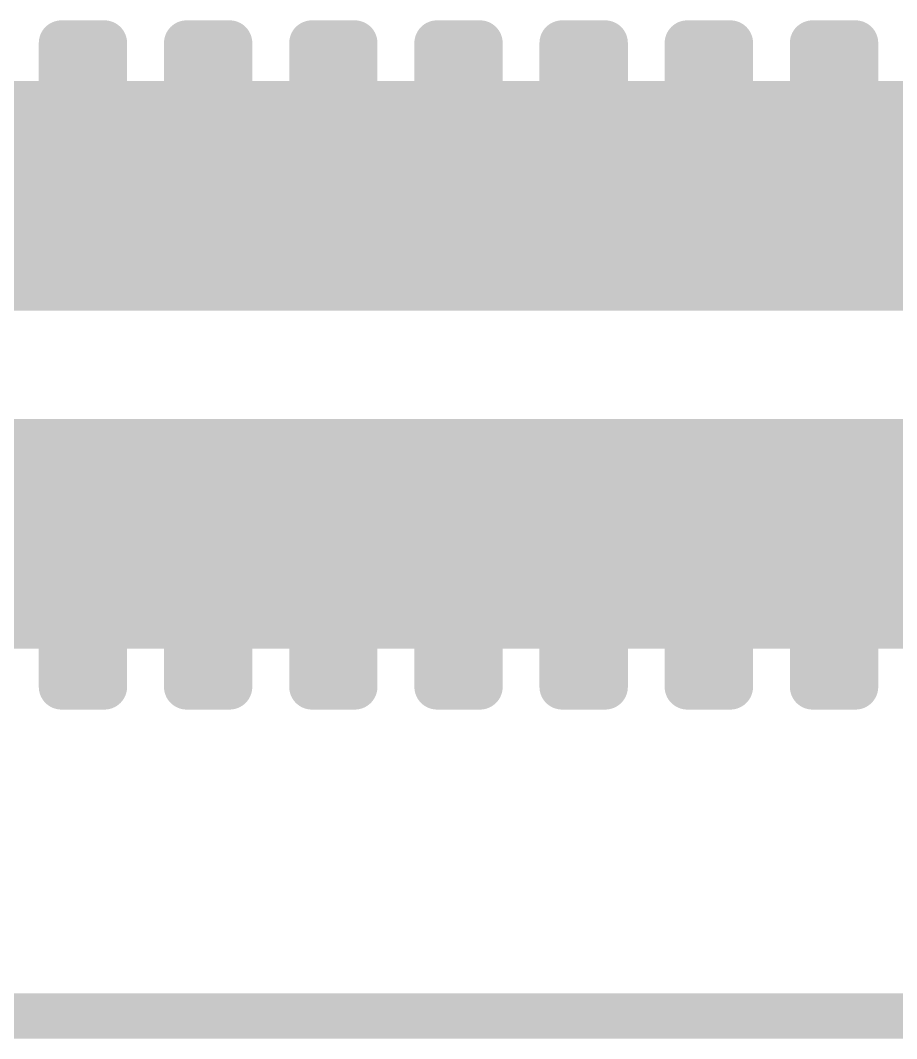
# Model space of a CAD drawing. Header units: millimetres. Extents: x 3362 to 3827, y -139 to 191.
# Drawn here: x 3561.992 to 3564.442, y -21.043 to -18.196 of the extents above; entities that cross this region are included whole.
import ezdxf

# ---------------------------------------------------------------- set-up
doc = ezdxf.new("R2010")
doc.units = ezdxf.units.MM
doc.header["$LTSCALE"] = 23.1
doc.layers.get('0').update_dxf_attribs({"linetype": 'CONTINUOUS'})

# ---------------------------------------------------------------- blocks, each defined once
blk = doc.blocks.new('PAD_R1')
at = {"const_width": 0.5}
blk.add_lwpolyline([(0.25, 0, 1), (-0.25, 0, 1)], format="xyb", close=True, dxfattribs=at)

msp = doc.modelspace()

# ---------------------------------------------------------------- linework, layer by layer
at = {"const_width": 0.127}
for points in [[(3562.2272, -18.2592), (3562.1073, -18.2592)], [(3562.1073, -18.4292), (3562.1073, -18.2592)], [(3562.2272, -18.2592), (3562.2272, -18.4292)], [(3562.5772, -18.2592), (3562.4573, -18.2592)], [(3562.4573, -18.4292), (3562.4573, -18.2592)], [(3562.5772, -18.2592), (3562.5772, -18.4292)], [(3562.8074, -18.4292), (3562.8074, -18.2592)], [(3562.9272, -18.2592), (3562.8074, -18.2592)], [(3562.9272, -18.2592), (3562.9272, -18.4292)], [(3563.1574, -18.4292), (3563.1574, -18.2592)], [(3563.2773, -18.2592), (3563.1574, -18.2592)], [(3563.2773, -18.2592), (3563.2773, -18.4292)], [(3563.6273, -18.2592), (3563.5071, -18.2592)], [(3563.5071, -18.4292), (3563.5071, -18.2592)], [(3563.6273, -18.2592), (3563.6273, -18.4292)], [(3563.8571, -18.4292), (3563.8571, -18.2592)], [(3563.9773, -18.2592), (3563.8571, -18.2592)], [(3563.9773, -18.2592), (3563.9773, -18.4292)], [(3564.2072, -18.4292), (3564.2072, -18.2592)], [(3564.3273, -18.2592), (3564.2072, -18.2592)], [(3564.3273, -18.2592), (3564.3273, -18.4292)], [(3558.5422, -18.4292), (3565.4424, -18.4292)], [(3558.5422, -18.5491), (3565.4424, -18.5491)], [(3562.0774, -18.5892), (3562.2572, -18.5892)], [(3562.0774, -18.5892), (3562.0774, -18.689)], [(3562.2572, -18.689), (3562.2572, -18.5892)], [(3562.4271, -18.5892), (3562.6072, -18.5892)], [(3562.4271, -18.5892), (3562.4271, -18.689)], [(3562.6072, -18.689), (3562.6072, -18.5892)], [(3562.7771, -18.5892), (3562.7771, -18.689)], [(3562.7771, -18.5892), (3562.9572, -18.5892)], [(3562.9572, -18.689), (3562.9572, -18.5892)], [(3563.1271, -18.5892), (3563.1271, -18.689)], [(3563.1271, -18.5892), (3563.3072, -18.5892)], [(3563.3072, -18.689), (3563.3072, -18.5892)], [(3563.4772, -18.5892), (3563.6572, -18.5892)], [(3563.4772, -18.5892), (3563.4772, -18.689)], [(3563.6572, -18.689), (3563.6572, -18.5892)], [(3563.8272, -18.5892), (3563.8272, -18.689)], [(3563.8272, -18.5892), (3564.0073, -18.5892)], [(3564.0073, -18.689), (3564.0073, -18.5892)], [(3564.1772, -18.5892), (3564.1772, -18.689)], [(3564.1772, -18.5892), (3564.3573, -18.5892)], [(3564.3573, -18.689), (3564.3573, -18.5892)], [(3561.9072, -18.6192), (3562.0774, -18.6192)], [(3562.0774, -18.689), (3562.0774, -18.6192)], [(3562.2572, -18.6192), (3562.4271, -18.6192)], [(3562.2572, -18.6192), (3562.2572, -18.689)], [(3562.4271, -18.689), (3562.4271, -18.6192)], [(3562.6072, -18.6192), (3562.7771, -18.6192)], [(3562.6072, -18.6192), (3562.6072, -18.689)], [(3562.7771, -18.689), (3562.7771, -18.6192)], [(3562.9572, -18.6192), (3562.9572, -18.689)], [(3562.9572, -18.6192), (3563.1271, -18.6192)], [(3563.1271, -18.689), (3563.1271, -18.6192)], [(3563.3072, -18.6192), (3563.3072, -18.689)], [(3563.3072, -18.6192), (3563.4772, -18.6192)], [(3563.4772, -18.689), (3563.4772, -18.6192)], [(3563.6572, -18.6192), (3563.6572, -18.689)], [(3563.6572, -18.6192), (3563.8272, -18.6192)], [(3563.8272, -18.689), (3563.8272, -18.6192)], [(3564.0073, -18.6192), (3564.0073, -18.689)], [(3564.0073, -18.6192), (3564.1772, -18.6192)], [(3564.1772, -18.689), (3564.1772, -18.6192)], [(3564.3573, -18.6192), (3564.3573, -18.689)], [(3564.3573, -18.6192), (3564.5272, -18.6192)], [(3562.0774, -18.689), (3561.9072, -18.689)], [(3562.0672, -18.784), (3562.0774, -18.689)], [(3562.0774, -18.689), (3562.0672, -18.784)], [(3562.2572, -18.689), (3562.0774, -18.689)], [(3562.2572, -18.689), (3562.2674, -18.784)], [(3562.2674, -18.784), (3562.2572, -18.689)], [(3562.4271, -18.689), (3562.2572, -18.689)], [(3562.4271, -18.689), (3562.4172, -18.784)], [(3562.4172, -18.784), (3562.4271, -18.689)], [(3562.6072, -18.689), (3562.4271, -18.689)], [(3562.6072, -18.689), (3562.6174, -18.784)], [(3562.6174, -18.784), (3562.6072, -18.689)], [(3562.7771, -18.689), (3562.6072, -18.689)], [(3562.7771, -18.689), (3562.7672, -18.784)], [(3562.7672, -18.784), (3562.7771, -18.689)], [(3562.9572, -18.689), (3562.7771, -18.689)], [(3562.9671, -18.784), (3562.9572, -18.689)], [(3562.9572, -18.689), (3562.9671, -18.784)], [(3563.1271, -18.689), (3562.9572, -18.689)], [(3563.1271, -18.689), (3563.1172, -18.784)], [(3563.1172, -18.784), (3563.1271, -18.689)], [(3563.3072, -18.689), (3563.1271, -18.689)], [(3563.3171, -18.784), (3563.3072, -18.689)], [(3563.3072, -18.689), (3563.3171, -18.784)], [(3563.4772, -18.689), (3563.3072, -18.689)], [(3563.4772, -18.689), (3563.4672, -18.784)], [(3563.4672, -18.784), (3563.4772, -18.689)], [(3563.6572, -18.689), (3563.4772, -18.689)], [(3563.6572, -18.689), (3563.6671, -18.784)], [(3563.6671, -18.784), (3563.6572, -18.689)], [(3563.8272, -18.689), (3563.6572, -18.689)], [(3563.8272, -18.689), (3563.8173, -18.784)], [(3563.8173, -18.784), (3563.8272, -18.689)], [(3564.0073, -18.689), (3563.8272, -18.689)], [(3564.0172, -18.784), (3564.0073, -18.689)], [(3564.0073, -18.689), (3564.0172, -18.784)], [(3564.1772, -18.689), (3564.0073, -18.689)], [(3564.1772, -18.689), (3564.1673, -18.784)], [(3564.1673, -18.784), (3564.1772, -18.689)], [(3564.3573, -18.689), (3564.1772, -18.689)], [(3564.3672, -18.784), (3564.3573, -18.689)], [(3564.3573, -18.689), (3564.3672, -18.784)], [(3564.5272, -18.689), (3564.3573, -18.689)], [(3561.9173, -18.784), (3562.0672, -18.784), (3562.2674, -18.784)], [(3562.0672, -18.8841), (3562.0672, -18.784)], [(3562.0672, -18.784), (3562.0672, -18.8841)], [(3562.2674, -18.784), (3562.4172, -18.784), (3562.6174, -18.784)], [(3562.2674, -18.784), (3562.2674, -18.8841)], [(3562.2674, -18.8841), (3562.2674, -18.784)], [(3562.4172, -18.8841), (3562.4172, -18.784)], [(3562.4172, -18.784), (3562.4172, -18.8841)], [(3562.6174, -18.784), (3562.7672, -18.784), (3562.9671, -18.784)], [(3562.6174, -18.784), (3562.6174, -18.8841)], [(3562.6174, -18.8841), (3562.6174, -18.784)], [(3562.7672, -18.784), (3562.7672, -18.8841)], [(3562.7672, -18.8841), (3562.7672, -18.784)], [(3562.9671, -18.784), (3562.9671, -18.8841)], [(3562.9671, -18.8841), (3562.9671, -18.784)], [(3562.9671, -18.784), (3563.1172, -18.784), (3563.3171, -18.784)], [(3563.1172, -18.8841), (3563.1172, -18.784)], [(3563.1172, -18.784), (3563.1172, -18.8841)], [(3563.3171, -18.784), (3563.4672, -18.784), (3563.6671, -18.784)], [(3563.3171, -18.784), (3563.3171, -18.8841)], [(3563.3171, -18.8841), (3563.3171, -18.784)], [(3563.4672, -18.784), (3563.4672, -18.8841)], [(3563.4672, -18.8841), (3563.4672, -18.784)], [(3563.6671, -18.784), (3563.6671, -18.8841)], [(3563.6671, -18.8841), (3563.6671, -18.784)], [(3563.6671, -18.784), (3563.8173, -18.784), (3564.0172, -18.784)], [(3563.8173, -18.8841), (3563.8173, -18.784)], [(3563.8173, -18.784), (3563.8173, -18.8841)], [(3564.0172, -18.784), (3564.0172, -18.8841)], [(3564.0172, -18.8841), (3564.0172, -18.784)], [(3564.0172, -18.784), (3564.1673, -18.784), (3564.3672, -18.784)], [(3564.1673, -18.8841), (3564.1673, -18.784)], [(3564.1673, -18.784), (3564.1673, -18.8841)], [(3564.3672, -18.784), (3564.3672, -18.8841)], [(3564.3672, -18.8841), (3564.3672, -18.784)], [(3564.3672, -18.784), (3564.5173, -18.784), (3564.7172, -18.784)], [(3562.0672, -18.8841), (3561.9173, -18.8841)], [(3562.2674, -18.8841), (3562.0672, -18.8841)], [(3562.4172, -18.8841), (3562.2674, -18.8841)], [(3562.6174, -18.8841), (3562.4172, -18.8841)], [(3562.7672, -18.8841), (3562.6174, -18.8841)], [(3562.9671, -18.8841), (3562.7672, -18.8841)], [(3563.1172, -18.8841), (3562.9671, -18.8841)], [(3563.3171, -18.8841), (3563.1172, -18.8841)], [(3563.4672, -18.8841), (3563.3171, -18.8841)], [(3563.6671, -18.8841), (3563.4672, -18.8841)], [(3563.8173, -18.8841), (3563.6671, -18.8841)], [(3564.0172, -18.8841), (3563.8173, -18.8841)], [(3564.1673, -18.8841), (3564.0172, -18.8841)], [(3564.3672, -18.8841), (3564.1673, -18.8841)], [(3564.5173, -18.8841), (3564.3672, -18.8841)], [(3565.7423, -18.944), (3558.2422, -18.944)], [(3558.2422, -19.374), (3565.7423, -19.374)], [(3561.9173, -19.4342), (3562.0672, -19.4342), (3562.2674, -19.4342)], [(3562.0672, -19.4342), (3562.0672, -19.5341)], [(3562.0672, -19.5341), (3562.0672, -19.4342)], [(3562.2674, -19.4342), (3562.4172, -19.4342), (3562.6174, -19.4342)], [(3562.2674, -19.5341), (3562.2674, -19.4342)], [(3562.2674, -19.4342), (3562.2674, -19.5341)], [(3562.4172, -19.4342), (3562.4172, -19.5341)], [(3562.4172, -19.5341), (3562.4172, -19.4342)], [(3562.6174, -19.4342), (3562.6174, -19.5341)], [(3562.6174, -19.5341), (3562.6174, -19.4342)], [(3562.6174, -19.4342), (3562.7672, -19.4342), (3562.9671, -19.4342)], [(3562.7672, -19.4342), (3562.7672, -19.5341)], [(3562.7672, -19.5341), (3562.7672, -19.4342)], [(3562.9671, -19.5341), (3562.9671, -19.4342)], [(3562.9671, -19.4342), (3562.9671, -19.5341)], [(3562.9671, -19.4342), (3563.1172, -19.4342), (3563.3171, -19.4342)], [(3563.1172, -19.4342), (3563.1172, -19.5341)], [(3563.1172, -19.5341), (3563.1172, -19.4342)], [(3563.3171, -19.4342), (3563.4672, -19.4342), (3563.6671, -19.4342)], [(3563.3171, -19.5341), (3563.3171, -19.4342)], [(3563.3171, -19.4342), (3563.3171, -19.5341)], [(3563.4672, -19.4342), (3563.4672, -19.5341)], [(3563.4672, -19.5341), (3563.4672, -19.4342)], [(3563.6671, -19.4342), (3563.6671, -19.5341)], [(3563.6671, -19.5341), (3563.6671, -19.4342)], [(3563.6671, -19.4342), (3563.8173, -19.4342), (3564.0172, -19.4342)], [(3563.8173, -19.4342), (3563.8173, -19.5341)], [(3563.8173, -19.5341), (3563.8173, -19.4342)], [(3564.0172, -19.5341), (3564.0172, -19.4342)], [(3564.0172, -19.4342), (3564.0172, -19.5341)], [(3564.0172, -19.4342), (3564.1673, -19.4342), (3564.3672, -19.4342)], [(3564.1673, -19.4342), (3564.1673, -19.5341)], [(3564.1673, -19.5341), (3564.1673, -19.4342)], [(3564.3672, -19.5341), (3564.3672, -19.4342)], [(3564.3672, -19.4342), (3564.3672, -19.5341)], [(3564.3672, -19.4342), (3564.5173, -19.4342), (3564.7172, -19.4342)], [(3562.0672, -19.5341), (3561.9173, -19.5341)], [(3562.0672, -19.5341), (3562.0774, -19.6291)], [(3562.0774, -19.6291), (3562.0672, -19.5341)], [(3562.2674, -19.5341), (3562.0672, -19.5341)], [(3562.2572, -19.6291), (3562.2674, -19.5341)], [(3562.2674, -19.5341), (3562.2572, -19.6291)], [(3562.4172, -19.5341), (3562.2674, -19.5341)], [(3562.6174, -19.5341), (3562.4172, -19.5341)], [(3562.4271, -19.6291), (3562.4172, -19.5341)], [(3562.4172, -19.5341), (3562.4271, -19.6291)], [(3562.6072, -19.6291), (3562.6174, -19.5341)], [(3562.6174, -19.5341), (3562.6072, -19.6291)], [(3562.7672, -19.5341), (3562.6174, -19.5341)], [(3562.7771, -19.6291), (3562.7672, -19.5341)], [(3562.7672, -19.5341), (3562.7771, -19.6291)], [(3562.9671, -19.5341), (3562.7672, -19.5341)], [(3562.9671, -19.5341), (3562.9572, -19.6291)], [(3562.9572, -19.6291), (3562.9671, -19.5341)], [(3563.1172, -19.5341), (3562.9671, -19.5341)], [(3563.1271, -19.6291), (3563.1172, -19.5341)], [(3563.1172, -19.5341), (3563.1271, -19.6291)], [(3563.3171, -19.5341), (3563.1172, -19.5341)], [(3563.3171, -19.5341), (3563.3072, -19.6291)], [(3563.3072, -19.6291), (3563.3171, -19.5341)], [(3563.4672, -19.5341), (3563.3171, -19.5341)], [(3563.6671, -19.5341), (3563.4672, -19.5341)], [(3563.4772, -19.6291), (3563.4672, -19.5341)], [(3563.4672, -19.5341), (3563.4772, -19.6291)], [(3563.6572, -19.6291), (3563.6671, -19.5341)], [(3563.6671, -19.5341), (3563.6572, -19.6291)], [(3563.8173, -19.5341), (3563.6671, -19.5341)], [(3563.8272, -19.6291), (3563.8173, -19.5341)], [(3563.8173, -19.5341), (3563.8272, -19.6291)], [(3564.0172, -19.5341), (3563.8173, -19.5341)], [(3564.0172, -19.5341), (3564.0073, -19.6291)], [(3564.0073, -19.6291), (3564.0172, -19.5341)], [(3564.1673, -19.5341), (3564.0172, -19.5341)], [(3564.1772, -19.6291), (3564.1673, -19.5341)], [(3564.1673, -19.5341), (3564.1772, -19.6291)], [(3564.3672, -19.5341), (3564.1673, -19.5341)], [(3564.3672, -19.5341), (3564.3573, -19.6291)], [(3564.3573, -19.6291), (3564.3672, -19.5341)], [(3564.5173, -19.5341), (3564.3672, -19.5341)], [(3561.9072, -19.6291), (3562.0774, -19.6291), (3562.2572, -19.6291)], [(3562.0774, -19.6992), (3562.0774, -19.6291)], [(3562.0774, -19.6291), (3562.0774, -19.7291)], [(3562.2572, -19.6291), (3562.4271, -19.6291), (3562.6072, -19.6291)], [(3562.2572, -19.6291), (3562.2572, -19.6992)], [(3562.2572, -19.7291), (3562.2572, -19.6291)], [(3562.4271, -19.6992), (3562.4271, -19.6291)], [(3562.4271, -19.6291), (3562.4271, -19.7291)], [(3562.6072, -19.6291), (3562.7771, -19.6291)], [(3562.6072, -19.7291), (3562.6072, -19.6291)], [(3562.6072, -19.6291), (3562.6072, -19.6992)], [(3562.7771, -19.6291), (3562.7771, -19.7291)], [(3562.7771, -19.6992), (3562.7771, -19.6291)], [(3562.7771, -19.6291), (3562.9572, -19.6291)], [(3562.9572, -19.6291), (3562.9572, -19.6992)], [(3562.9572, -19.7291), (3562.9572, -19.6291)], [(3562.9572, -19.6291), (3563.1271, -19.6291), (3563.3072, -19.6291)], [(3563.1271, -19.6992), (3563.1271, -19.6291)], [(3563.1271, -19.6291), (3563.1271, -19.7291)], [(3563.3072, -19.6291), (3563.4772, -19.6291), (3563.6572, -19.6291)], [(3563.3072, -19.6291), (3563.3072, -19.6992)], [(3563.3072, -19.7291), (3563.3072, -19.6291)], [(3563.4772, -19.6291), (3563.4772, -19.7291)], [(3563.4772, -19.6992), (3563.4772, -19.6291)], [(3563.6572, -19.7291), (3563.6572, -19.6291)], [(3563.6572, -19.6291), (3563.6572, -19.6992)], [(3563.6572, -19.6291), (3563.8272, -19.6291), (3564.0073, -19.6291)], [(3563.8272, -19.6291), (3563.8272, -19.7291)], [(3563.8272, -19.6992), (3563.8272, -19.6291)], [(3564.0073, -19.6291), (3564.0073, -19.6992)], [(3564.0073, -19.7291), (3564.0073, -19.6291)], [(3564.0073, -19.6291), (3564.1772, -19.6291), (3564.3573, -19.6291)], [(3564.1772, -19.6992), (3564.1772, -19.6291)], [(3564.1772, -19.6291), (3564.1772, -19.7291)], [(3564.3573, -19.6291), (3564.3573, -19.6992)], [(3564.3573, -19.7291), (3564.3573, -19.6291)], [(3564.3573, -19.6291), (3564.5272, -19.6291), (3564.7073, -19.6291)], [(3562.0774, -19.6992), (3561.9072, -19.6992)], [(3562.4271, -19.6992), (3562.2572, -19.6992)], [(3562.7771, -19.6992), (3562.6072, -19.6992)], [(3563.1271, -19.6992), (3562.9572, -19.6992)], [(3563.4772, -19.6992), (3563.3072, -19.6992)], [(3563.8272, -19.6992), (3563.6572, -19.6992)], [(3564.1772, -19.6992), (3564.0073, -19.6992)], [(3564.5272, -19.6992), (3564.3573, -19.6992)], [(3562.2572, -19.7291), (3562.0774, -19.7291)], [(3562.6072, -19.7291), (3562.4271, -19.7291)], [(3562.9572, -19.7291), (3562.7771, -19.7291)], [(3563.3072, -19.7291), (3563.1271, -19.7291)], [(3563.6572, -19.7291), (3563.4772, -19.7291)], [(3564.0073, -19.7291), (3563.8272, -19.7291)], [(3564.3573, -19.7291), (3564.1772, -19.7291)], [(3558.5422, -19.769), (3565.4424, -19.769)], [(3558.5422, -19.8892), (3565.4424, -19.8892)], [(3562.1073, -20.0591), (3562.1073, -19.8892)], [(3562.2272, -19.8892), (3562.2272, -20.0591)], [(3562.4573, -20.0591), (3562.4573, -19.8892)], [(3562.5772, -19.8892), (3562.5772, -20.0591)], [(3562.8074, -20.0591), (3562.8074, -19.8892)], [(3562.9272, -19.8892), (3562.9272, -20.0591)], [(3563.1574, -20.0591), (3563.1574, -19.8892)], [(3563.2773, -19.8892), (3563.2773, -20.0591)], [(3563.5071, -20.0591), (3563.5071, -19.8892)], [(3563.6273, -19.8892), (3563.6273, -20.0591)], [(3563.8571, -20.0591), (3563.8571, -19.8892)], [(3563.9773, -19.8892), (3563.9773, -20.0591)], [(3564.2072, -20.0591), (3564.2072, -19.8892)], [(3564.3273, -19.8892), (3564.3273, -20.0591)], [(3562.1073, -20.0591), (3562.2272, -20.0591)], [(3562.4573, -20.0591), (3562.5772, -20.0591)], [(3562.8074, -20.0591), (3562.9272, -20.0591)], [(3563.1574, -20.0591), (3563.2773, -20.0591)], [(3563.5071, -20.0591), (3563.6273, -20.0591)], [(3563.8571, -20.0591), (3563.9773, -20.0591)], [(3564.2072, -20.0591), (3564.3273, -20.0591)], [(3566.5922, -20.9791), (3557.3923, -20.9791)]]:
    msp.add_lwpolyline(points, dxfattribs=at)

# ---------------------------------------------------------------- block references
at = {"xscale": 0.127, "yscale": 0.127}
for p in [(3562.1073, -18.2592), (3562.1073, -18.2592), (3562.2272, -18.2592), (3562.2272, -18.2592), (3562.4573, -18.2592), (3562.4573, -18.2592), (3562.5772, -18.2592), (3562.5772, -18.2592), (3562.8074, -18.2592), (3562.8074, -18.2592), (3562.9272, -18.2592), (3562.9272, -18.2592), (3563.1574, -18.2592), (3563.1574, -18.2592), (3563.2773, -18.2592), (3563.2773, -18.2592), (3563.5071, -18.2592), (3563.5071, -18.2592), (3563.6273, -18.2592), (3563.6273, -18.2592), (3563.8571, -18.2592), (3563.8571, -18.2592), (3563.9773, -18.2592), (3563.9773, -18.2592), (3564.2072, -18.2592), (3564.2072, -18.2592), (3564.3273, -18.2592), (3564.3273, -18.2592), (3562.1073, -18.4292), (3562.2272, -18.4292), (3562.4573, -18.4292), (3562.5772, -18.4292), (3562.8074, -18.4292), (3562.9272, -18.4292), (3563.1574, -18.4292), (3563.2773, -18.4292), (3563.5071, -18.4292), (3563.6273, -18.4292), (3563.8571, -18.4292), (3563.9773, -18.4292), (3564.2072, -18.4292), (3564.3273, -18.4292), (3562.0774, -18.5892), (3562.0774, -18.5892), (3562.2572, -18.5892), (3562.2572, -18.5892), (3562.4271, -18.5892), (3562.4271, -18.5892), (3562.6072, -18.5892), (3562.6072, -18.5892), (3562.7771, -18.5892), (3562.7771, -18.5892), (3562.9572, -18.5892), (3562.9572, -18.5892), (3563.1271, -18.5892), (3563.1271, -18.5892), (3563.3072, -18.5892), (3563.3072, -18.5892), (3563.4772, -18.5892), (3563.4772, -18.5892), (3563.6572, -18.5892), (3563.6572, -18.5892), (3563.8272, -18.5892), (3563.8272, -18.5892), (3564.0073, -18.5892), (3564.0073, -18.5892), (3564.1772, -18.5892), (3564.1772, -18.5892), (3564.3573, -18.5892), (3564.3573, -18.5892), (3562.0774, -18.6192), (3562.0774, -18.6192), (3562.2572, -18.6192), (3562.2572, -18.6192), (3562.4271, -18.6192), (3562.4271, -18.6192), (3562.6072, -18.6192), (3562.6072, -18.6192), (3562.7771, -18.6192), (3562.7771, -18.6192), (3562.9572, -18.6192), (3562.9572, -18.6192), (3563.1271, -18.6192), (3563.1271, -18.6192), (3563.3072, -18.6192), (3563.3072, -18.6192), (3563.4772, -18.6192), (3563.4772, -18.6192), (3563.6572, -18.6192), (3563.6572, -18.6192), (3563.8272, -18.6192), (3563.8272, -18.6192), (3564.0073, -18.6192), (3564.0073, -18.6192), (3564.1772, -18.6192), (3564.1772, -18.6192), (3564.3573, -18.6192), (3564.3573, -18.6192), (3562.0774, -18.689), (3562.0774, -18.689), (3562.0774, -18.689), (3562.0774, -18.689), (3562.0774, -18.689), (3562.0774, -18.689), (3562.2572, -18.689), (3562.2572, -18.689), (3562.2572, -18.689), (3562.2572, -18.689), (3562.2572, -18.689), (3562.2572, -18.689), (3562.4271, -18.689), (3562.4271, -18.689), (3562.4271, -18.689), (3562.4271, -18.689), (3562.4271, -18.689), (3562.4271, -18.689), (3562.6072, -18.689), (3562.6072, -18.689), (3562.6072, -18.689), (3562.6072, -18.689), (3562.6072, -18.689), (3562.6072, -18.689), (3562.7771, -18.689), (3562.7771, -18.689), (3562.7771, -18.689), (3562.7771, -18.689), (3562.7771, -18.689), (3562.7771, -18.689), (3562.9572, -18.689), (3562.9572, -18.689), (3562.9572, -18.689), (3562.9572, -18.689), (3562.9572, -18.689), (3562.9572, -18.689), (3563.1271, -18.689), (3563.1271, -18.689), (3563.1271, -18.689), (3563.1271, -18.689), (3563.1271, -18.689), (3563.1271, -18.689), (3563.3072, -18.689), (3563.3072, -18.689), (3563.3072, -18.689), (3563.3072, -18.689), (3563.3072, -18.689), (3563.3072, -18.689), (3563.4772, -18.689), (3563.4772, -18.689), (3563.4772, -18.689), (3563.4772, -18.689), (3563.4772, -18.689), (3563.4772, -18.689), (3563.6572, -18.689), (3563.6572, -18.689), (3563.6572, -18.689), (3563.6572, -18.689), (3563.6572, -18.689), (3563.6572, -18.689), (3563.8272, -18.689), (3563.8272, -18.689), (3563.8272, -18.689), (3563.8272, -18.689), (3563.8272, -18.689), (3563.8272, -18.689), (3564.0073, -18.689), (3564.0073, -18.689), (3564.0073, -18.689), (3564.0073, -18.689), (3564.0073, -18.689), (3564.0073, -18.689), (3564.1772, -18.689), (3564.1772, -18.689), (3564.1772, -18.689), (3564.1772, -18.689), (3564.1772, -18.689), (3564.1772, -18.689), (3564.3573, -18.689), (3564.3573, -18.689), (3564.3573, -18.689), (3564.3573, -18.689), (3564.3573, -18.689), (3564.3573, -18.689), (3562.0672, -18.784), (3562.0672, -18.784), (3562.0672, -18.784), (3562.0672, -18.784), (3562.2674, -18.784), (3562.2674, -18.784), (3562.2674, -18.784), (3562.2674, -18.784), (3562.2674, -18.784), (3562.2674, -18.784), (3562.4172, -18.784), (3562.4172, -18.784), (3562.4172, -18.784), (3562.4172, -18.784), (3562.6174, -18.784), (3562.6174, -18.784), (3562.6174, -18.784), (3562.6174, -18.784), (3562.6174, -18.784), (3562.6174, -18.784), (3562.7672, -18.784), (3562.7672, -18.784), (3562.7672, -18.784), (3562.7672, -18.784), (3562.9671, -18.784), (3562.9671, -18.784), (3562.9671, -18.784), (3562.9671, -18.784), (3562.9671, -18.784), (3562.9671, -18.784), (3563.1172, -18.784), (3563.1172, -18.784), (3563.1172, -18.784), (3563.1172, -18.784), (3563.3171, -18.784), (3563.3171, -18.784), (3563.3171, -18.784), (3563.3171, -18.784), (3563.3171, -18.784), (3563.3171, -18.784), (3563.4672, -18.784), (3563.4672, -18.784), (3563.4672, -18.784), (3563.4672, -18.784), (3563.6671, -18.784), (3563.6671, -18.784), (3563.6671, -18.784), (3563.6671, -18.784), (3563.6671, -18.784), (3563.6671, -18.784), (3563.8173, -18.784), (3563.8173, -18.784), (3563.8173, -18.784), (3563.8173, -18.784), (3564.0172, -18.784), (3564.0172, -18.784), (3564.0172, -18.784), (3564.0172, -18.784), (3564.0172, -18.784), (3564.0172, -18.784), (3564.1673, -18.784), (3564.1673, -18.784), (3564.1673, -18.784), (3564.1673, -18.784), (3564.3672, -18.784), (3564.3672, -18.784), (3564.3672, -18.784), (3564.3672, -18.784), (3564.3672, -18.784), (3564.3672, -18.784), (3562.0672, -18.8841), (3562.0672, -18.8841), (3562.0672, -18.8841), (3562.0672, -18.8841), (3562.2674, -18.8841), (3562.2674, -18.8841), (3562.2674, -18.8841), (3562.2674, -18.8841), (3562.4172, -18.8841), (3562.4172, -18.8841), (3562.4172, -18.8841), (3562.4172, -18.8841), (3562.6174, -18.8841), (3562.6174, -18.8841), (3562.6174, -18.8841), (3562.6174, -18.8841), (3562.7672, -18.8841), (3562.7672, -18.8841), (3562.7672, -18.8841), (3562.7672, -18.8841), (3562.9671, -18.8841), (3562.9671, -18.8841), (3562.9671, -18.8841), (3562.9671, -18.8841), (3563.1172, -18.8841), (3563.1172, -18.8841), (3563.1172, -18.8841), (3563.1172, -18.8841), (3563.3171, -18.8841), (3563.3171, -18.8841), (3563.3171, -18.8841), (3563.3171, -18.8841), (3563.4672, -18.8841), (3563.4672, -18.8841), (3563.4672, -18.8841), (3563.4672, -18.8841), (3563.6671, -18.8841), (3563.6671, -18.8841), (3563.6671, -18.8841), (3563.6671, -18.8841), (3563.8173, -18.8841), (3563.8173, -18.8841), (3563.8173, -18.8841), (3563.8173, -18.8841), (3564.0172, -18.8841), (3564.0172, -18.8841), (3564.0172, -18.8841), (3564.0172, -18.8841), (3564.1673, -18.8841), (3564.1673, -18.8841), (3564.1673, -18.8841), (3564.1673, -18.8841), (3564.3672, -18.8841), (3564.3672, -18.8841), (3564.3672, -18.8841), (3564.3672, -18.8841), (3562.0672, -19.4342), (3562.0672, -19.4342), (3562.2674, -19.4342), (3562.2674, -19.4342), (3562.2674, -19.4342), (3562.2674, -19.4342), (3562.4172, -19.4342), (3562.4172, -19.4342), (3562.6174, -19.4342), (3562.6174, -19.4342), (3562.6174, -19.4342), (3562.6174, -19.4342), (3562.7672, -19.4342), (3562.7672, -19.4342), (3562.9671, -19.4342), (3562.9671, -19.4342), (3562.9671, -19.4342), (3562.9671, -19.4342), (3563.1172, -19.4342), (3563.1172, -19.4342), (3563.3171, -19.4342), (3563.3171, -19.4342), (3563.3171, -19.4342), (3563.3171, -19.4342), (3563.4672, -19.4342), (3563.4672, -19.4342), (3563.6671, -19.4342), (3563.6671, -19.4342), (3563.6671, -19.4342), (3563.6671, -19.4342), (3563.8173, -19.4342), (3563.8173, -19.4342), (3564.0172, -19.4342), (3564.0172, -19.4342), (3564.0172, -19.4342), (3564.0172, -19.4342), (3564.1673, -19.4342), (3564.1673, -19.4342), (3564.3672, -19.4342), (3564.3672, -19.4342), (3564.3672, -19.4342), (3564.3672, -19.4342), (3562.0672, -19.5341), (3562.0672, -19.5341), (3562.0672, -19.5341), (3562.0672, -19.5341), (3562.0672, -19.5341), (3562.0672, -19.5341), (3562.2674, -19.5341), (3562.2674, -19.5341), (3562.2674, -19.5341), (3562.2674, -19.5341), (3562.2674, -19.5341), (3562.2674, -19.5341), (3562.4172, -19.5341), (3562.4172, -19.5341), (3562.4172, -19.5341), (3562.4172, -19.5341), (3562.4172, -19.5341), (3562.4172, -19.5341), (3562.6174, -19.5341), (3562.6174, -19.5341), (3562.6174, -19.5341), (3562.6174, -19.5341), (3562.6174, -19.5341), (3562.6174, -19.5341), (3562.7672, -19.5341), (3562.7672, -19.5341), (3562.7672, -19.5341), (3562.7672, -19.5341), (3562.7672, -19.5341), (3562.7672, -19.5341), (3562.9671, -19.5341), (3562.9671, -19.5341), (3562.9671, -19.5341), (3562.9671, -19.5341), (3562.9671, -19.5341), (3562.9671, -19.5341), (3563.1172, -19.5341), (3563.1172, -19.5341), (3563.1172, -19.5341), (3563.1172, -19.5341), (3563.1172, -19.5341), (3563.1172, -19.5341), (3563.3171, -19.5341), (3563.3171, -19.5341), (3563.3171, -19.5341), (3563.3171, -19.5341), (3563.3171, -19.5341), (3563.3171, -19.5341), (3563.4672, -19.5341), (3563.4672, -19.5341), (3563.4672, -19.5341), (3563.4672, -19.5341), (3563.4672, -19.5341), (3563.4672, -19.5341), (3563.6671, -19.5341), (3563.6671, -19.5341), (3563.6671, -19.5341), (3563.6671, -19.5341), (3563.6671, -19.5341), (3563.6671, -19.5341), (3563.8173, -19.5341), (3563.8173, -19.5341), (3563.8173, -19.5341), (3563.8173, -19.5341), (3563.8173, -19.5341), (3563.8173, -19.5341), (3564.0172, -19.5341), (3564.0172, -19.5341), (3564.0172, -19.5341), (3564.0172, -19.5341), (3564.0172, -19.5341), (3564.0172, -19.5341), (3564.1673, -19.5341), (3564.1673, -19.5341), (3564.1673, -19.5341), (3564.1673, -19.5341), (3564.1673, -19.5341), (3564.1673, -19.5341), (3564.3672, -19.5341), (3564.3672, -19.5341), (3564.3672, -19.5341), (3564.3672, -19.5341), (3564.3672, -19.5341), (3564.3672, -19.5341), (3562.0774, -19.6291), (3562.0774, -19.6291), (3562.0774, -19.6291), (3562.0774, -19.6291), (3562.2572, -19.6291), (3562.2572, -19.6291), (3562.2572, -19.6291), (3562.2572, -19.6291), (3562.2572, -19.6291), (3562.2572, -19.6291), (3562.4271, -19.6291), (3562.4271, -19.6291), (3562.4271, -19.6291), (3562.4271, -19.6291), (3562.6072, -19.6291), (3562.6072, -19.6291), (3562.6072, -19.6291), (3562.6072, -19.6291), (3562.6072, -19.6291), (3562.6072, -19.6291), (3562.7771, -19.6291), (3562.7771, -19.6291), (3562.7771, -19.6291), (3562.7771, -19.6291), (3562.7771, -19.6291), (3562.7771, -19.6291), (3562.9572, -19.6291), (3562.9572, -19.6291), (3562.9572, -19.6291), (3562.9572, -19.6291), (3562.9572, -19.6291), (3562.9572, -19.6291), (3563.1271, -19.6291), (3563.1271, -19.6291), (3563.1271, -19.6291), (3563.1271, -19.6291), (3563.3072, -19.6291), (3563.3072, -19.6291), (3563.3072, -19.6291), (3563.3072, -19.6291), (3563.3072, -19.6291), (3563.3072, -19.6291), (3563.4772, -19.6291), (3563.4772, -19.6291), (3563.4772, -19.6291), (3563.4772, -19.6291), (3563.6572, -19.6291), (3563.6572, -19.6291), (3563.6572, -19.6291), (3563.6572, -19.6291), (3563.6572, -19.6291), (3563.6572, -19.6291), (3563.8272, -19.6291), (3563.8272, -19.6291), (3563.8272, -19.6291), (3563.8272, -19.6291), (3564.0073, -19.6291), (3564.0073, -19.6291), (3564.0073, -19.6291), (3564.0073, -19.6291), (3564.0073, -19.6291), (3564.0073, -19.6291), (3564.1772, -19.6291), (3564.1772, -19.6291), (3564.1772, -19.6291), (3564.1772, -19.6291), (3564.3573, -19.6291), (3564.3573, -19.6291), (3564.3573, -19.6291), (3564.3573, -19.6291), (3564.3573, -19.6291), (3564.3573, -19.6291), (3562.0774, -19.6992), (3562.0774, -19.6992), (3562.2572, -19.6992), (3562.2572, -19.6992), (3562.4271, -19.6992), (3562.4271, -19.6992), (3562.6072, -19.6992), (3562.6072, -19.6992), (3562.7771, -19.6992), (3562.7771, -19.6992), (3562.9572, -19.6992), (3562.9572, -19.6992), (3563.1271, -19.6992), (3563.1271, -19.6992), (3563.3072, -19.6992), (3563.3072, -19.6992), (3563.4772, -19.6992), (3563.4772, -19.6992), (3563.6572, -19.6992), (3563.6572, -19.6992), (3563.8272, -19.6992), (3563.8272, -19.6992), (3564.0073, -19.6992), (3564.0073, -19.6992), (3564.1772, -19.6992), (3564.1772, -19.6992), (3564.3573, -19.6992), (3564.3573, -19.6992), (3562.0774, -19.7291), (3562.0774, -19.7291), (3562.2572, -19.7291), (3562.2572, -19.7291), (3562.4271, -19.7291), (3562.4271, -19.7291), (3562.6072, -19.7291), (3562.6072, -19.7291), (3562.7771, -19.7291), (3562.7771, -19.7291), (3562.9572, -19.7291), (3562.9572, -19.7291), (3563.1271, -19.7291), (3563.1271, -19.7291), (3563.3072, -19.7291), (3563.3072, -19.7291), (3563.4772, -19.7291), (3563.4772, -19.7291), (3563.6572, -19.7291), (3563.6572, -19.7291), (3563.8272, -19.7291), (3563.8272, -19.7291), (3564.0073, -19.7291), (3564.0073, -19.7291), (3564.1772, -19.7291), (3564.1772, -19.7291), (3564.3573, -19.7291), (3564.3573, -19.7291), (3562.1073, -19.8892), (3562.2272, -19.8892), (3562.4573, -19.8892), (3562.5772, -19.8892), (3562.8074, -19.8892), (3562.9272, -19.8892), (3563.1574, -19.8892), (3563.2773, -19.8892), (3563.5071, -19.8892), (3563.6273, -19.8892), (3563.8571, -19.8892), (3563.9773, -19.8892), (3564.2072, -19.8892), (3564.3273, -19.8892), (3562.1073, -20.0591), (3562.1073, -20.0591), (3562.2272, -20.0591), (3562.2272, -20.0591), (3562.4573, -20.0591), (3562.4573, -20.0591), (3562.5772, -20.0591), (3562.5772, -20.0591), (3562.8074, -20.0591), (3562.8074, -20.0591), (3562.9272, -20.0591), (3562.9272, -20.0591), (3563.1574, -20.0591), (3563.1574, -20.0591), (3563.2773, -20.0591), (3563.2773, -20.0591), (3563.5071, -20.0591), (3563.5071, -20.0591), (3563.6273, -20.0591), (3563.6273, -20.0591), (3563.8571, -20.0591), (3563.8571, -20.0591), (3563.9773, -20.0591), (3563.9773, -20.0591), (3564.2072, -20.0591), (3564.2072, -20.0591), (3564.3273, -20.0591), (3564.3273, -20.0591)]:
    msp.add_blockref('PAD_R1', p, dxfattribs=at)

doc.saveas('drawing.dxf')
